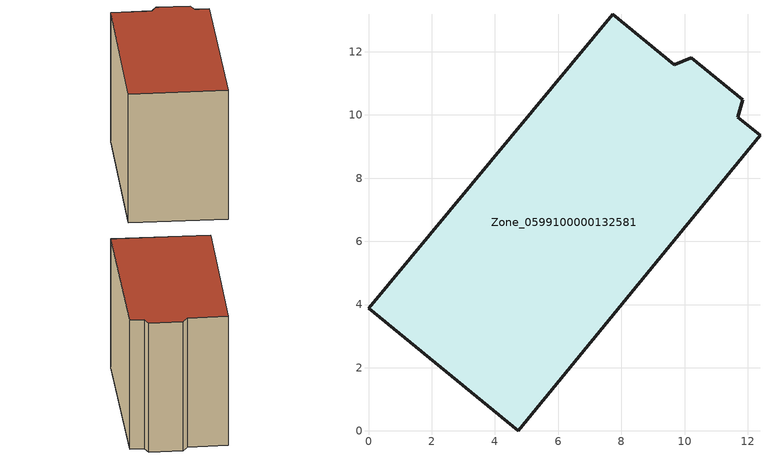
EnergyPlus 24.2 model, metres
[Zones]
Zone_0599100000132581
 floor ground (C_G): 0,3.88 7.72,13.19 9.68,11.59 10.22,11.81 11.84,10.47 11.69,9.93 12.39,9.36 4.73,0 z0
 wall outside (C_F): 4.73,0 12.39,9.36 11.69,9.93 11.84,10.47 10.22,11.81 9.68,11.59 7.72,13.19 0,3.88 4.73,0 z0:8.63
 roof outside (C_R): 7.72,13.19 0,3.88 4.73,0 12.39,9.36 11.69,9.93 11.84,10.47 10.22,11.81 9.68,11.59 z8.63
[BUILDING]
Pand.0599100000132581: North Axis=0; Terrain=City; Loads Convergence Tolerance Value=0.04; Temperature Convergence Tolerance Value=0.4; Solar Distribution=FullExterior; Maximum Number of Warmup Days=25; Minimum Number of Warmup Days=1
[Site:Location]
Rotterdam.The.Hague.AP_ZH_NLD Design_Conditions: Latitude=51.96; Longitude=4.45; Time Zone=1; Elevation=-4.5
[SITE:GROUNDTEMPERATURE:BUILDINGSURFACE]
18, 18, 18, 18, 18, 18, 18, 18, 18, 18, 18, 18
[MATERIAL] Thermal Absorptance=0.9; Solar Absorptance=0.7; Visible Absorptance=0.7
Name | Roughness | Thickness | Conductivity | Density | Specific Heat
G.TI.1946-1964 | MediumSmooth | 0.15 | 1 | 540 | 1210
F.TI.1946-1964 | Rough | 0.3 | 0.857143 | 1920 | 840
R.TI.1946-1964 | MediumRough | 0.2 | 0.277778 | 1500 | 1000
[CONSTRUCTION]
C_G: G.TI.1946-1964
C_F: F.TI.1946-1964
C_R: R.TI.1946-1964
[ZONE]
Zone_0599100000132581: Type=1; Multiplier=1; Ceiling Height=Autocalculate; Volume=Autocalculate; Floor Area=autocalculate; Part of Total Floor Area=Yes
[ZONEINFILTRATION:DESIGNFLOWRATE]
Infil_Zone_0599100000132581: Zone or ZoneList or Space or SpaceList=Zone_0599100000132581; Schedule=AlwaysOn; Design Flow Rate Calculation Method=Flow/Area; Flow Rate per Floor Area=0.003; Constant Term Coefficient=1; Temperature Term Coefficient=0; Velocity Term Coefficient=0; Velocity Squared Term Coefficient=0
[HVACTEMPLATE:ZONE:IDEALLOADSAIRSYSTEM]
Zone_0599100000132581: Maximum Heating Supply Air Temperature=50; Minimum Cooling Supply Air Temperature=13; Maximum Heating Supply Air Humidity Ratio=0.0156; Minimum Cooling Supply Air Humidity Ratio=0.0077; Heating Limit=NoLimit; Cooling Limit=NoLimit; Dehumidification Control Type=ConstantSensibleHeatRatio; Cooling Sensible Heat Ratio=0.7; Dehumidification Setpoint=60; Humidification Control Type=None; Humidification Setpoint=30; Outdoor Air Method=None; Outdoor Air Flow Rate per Person=0.00944; Outdoor Air Flow Rate per Zone Floor Area=0; Outdoor Air Flow Rate per Zone=0; Demand Controlled Ventilation Type=None; Outdoor Air Economizer Type=NoEconomizer; Heat Recovery Type=None; Sensible Heat Recovery Effectiveness=0.7; Latent Heat Recovery Effectiveness=0.65
[ZONECONTROL:THERMOSTAT]
ThermostatControl_Zone_0599100000132581: Zone or ZoneList=Zone_0599100000132581; Control Type Schedule=DualSetpointControlType; Control 1=Thermostat_Zone_0599100000132581; Temperature Difference Between Cutout And Setpoint=0
[THERMOSTATSETPOINT:DUALSETPOINT]
Thermostat_Zone_0599100000132581: Heating Setpoint Temperature Schedule=HeatingSetpoint_Zone_0599100000132581; Cooling Setpoint Temperature Schedule=CoolingSetpoint_Zone_0599100000132581
[SCHEDULE:COMPACT]
HeatingSetpoint_Zone_0599100000132581: Through: 12/31, For: AllDays, Until: 24:00, 21
CoolingSetpoint_Zone_0599100000132581: Through: 12/31, For: AllDays, Until: 24:00, 24
DualSetpointControlType: Through: 12/31, For: AllDays, Until: 24:00, 4
AlwaysOn: Through: 12/31, For: AllDays, Until: 24:00, 1
